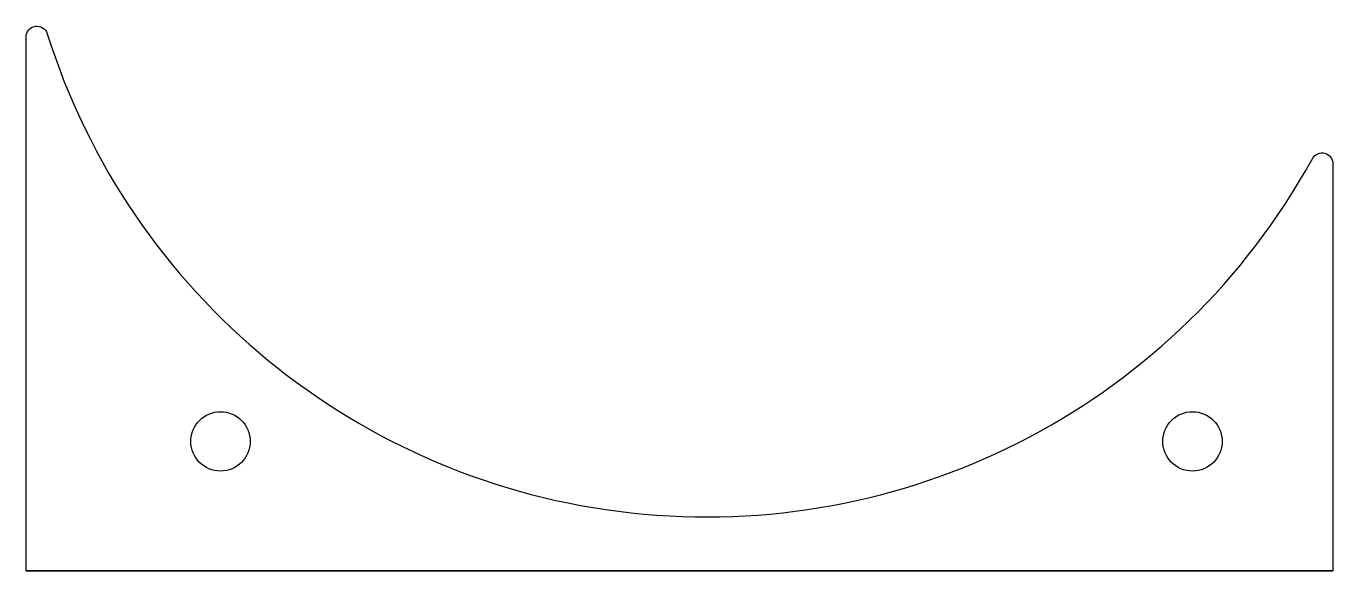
# Model space of a CAD drawing. Header units: millimetres. Extents: x -138 to -17, y -69 to -19.
import ezdxf

# ---------------------------------------------------------------- set-up
doc = ezdxf.new("R2010")
doc.units = ezdxf.units.MM
doc.layers.get('0').update_dxf_attribs({"linetype": 'CONTINUOUS'})

msp = doc.modelspace()

# ---------------------------------------------------------------- linework, layer by layer
msp.add_line((-138, -69), (-17, -69))
msp.add_lwpolyline([(-18.87, -30.77, -0.767327), (-17, -31.27), (-17, -69), (-138, -69), (-138, -19.52, -0.858047), (-136.05, -19.22, 0.652667), (-19.57, -32)], format="xyb", close=True)
msp.add_lwpolyline([(-18.87, -30.77, -0.767327), (-17, -31.27), (-17, -69), (-138, -69), (-138, -19.52, -0.858047), (-136.05, -19.22, 0.652667), (-19.57, -32)], format="xyb", close=True)
for centre in [(-120, -57), (-120, -57), (-30, -57), (-30, -57)]:
    msp.add_circle(centre, 2.75)

doc.saveas('drawing.dxf')
